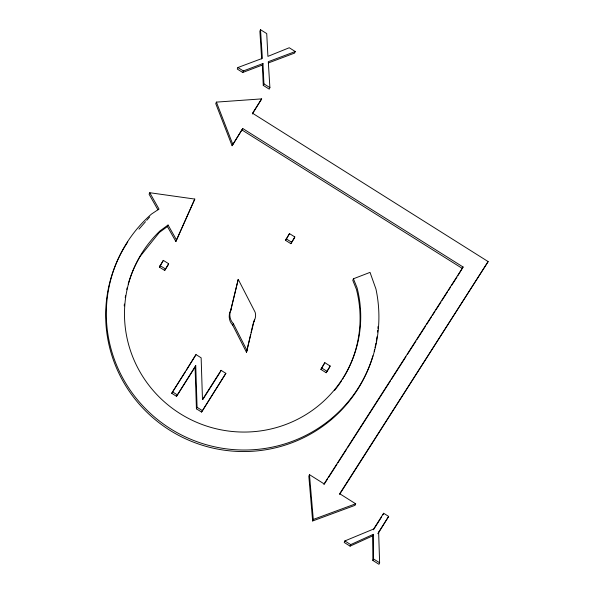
<?xml version="1.0" encoding="UTF-8"?>
<svg xmlns="http://www.w3.org/2000/svg" width="594" height="594" viewBox="0 0 594 594"><rect width="100%" height="100%" fill="white"/><g stroke="black" fill="none" stroke-linecap="round" stroke-linejoin="round"><path stroke-width="0.89" d="M372.676 535.855L372.876 560.469L378.972 564.3L379.618 562.77L378.638 532.165L388.654 516.416L383.642 513.268L373.626 529.016L344.869 540.934L344.23 542.463L350.074 546.138L372.676 535.855L373.322 534.325L350.712 544.609L350.074 546.138M373.322 534.325L373.515 558.939L372.876 560.469M253.987 321.243L246.495 352.294L232.677 325.111C228.89 321.339 228.126 315.043 230.732 310.41L238.224 279.366L255.123 312.206A10.93 10.744 22.8 0 1 254.559 319.943L253.348 322.772L253.913 321.473A10.93 10.744 22.8 0 0 254.678 319.32M230.732 310.41L238.224 279.366M246.495 352.294L250.646 334.4M251.062 332.61L253.141 323.663M175.883 241.498L176.529 239.961L168.057 225.029L167.411 226.559L175.883 241.498L194.787 199.072L149.74 192.723L149.094 194.253L157.922 209.816M252.361 113.989L261.672 98.886L216.402 102.116L215.756 103.646L232.098 145.73L242.746 128.527L463.105 267.01L457.959 275.564M268.488 62.905L294.624 53.066L295.27 51.537L289.248 47.75L267.909 56.378L266.728 33.598L260.521 29.7L262.37 58.368L237.912 67.523L237.273 69.053L242.723 72.483L262.318 65.058L262.964 63.528L243.369 70.946L242.723 72.483M159.385 267.114L163.335 260.387L168.629 263.714L167.991 265.243L164.679 270.441L159.385 267.114L163.335 260.387M260.521 29.7L259.882 31.23L261.672 58.969M164.679 270.441L168.629 263.714M232.098 145.73L242.746 128.527M295.27 51.537L268.288 61.694L269.891 87.615L269.253 89.145L263.276 85.395L263.922 83.865L262.964 63.528M195.084 367.137L176.522 396.317L171.718 393.295L195.998 354.596L201.143 357.826L202.472 399.547L221.05 370.337L225.861 373.359L201.574 412.058L196.428 408.828L195.084 367.137L195.73 365.6L197.074 407.298L196.428 408.828M176.522 396.317L195.73 365.6M195.998 354.596L186.494 370.062M232.677 325.111L233.316 323.574C229.536 319.81 228.772 313.513 231.37 308.88M201.574 412.058L225.861 373.359M220.411 371.866L221.05 370.337M285.543 240.347L289.493 233.613L294.795 236.947L294.156 238.476L290.845 243.674L285.543 240.347L289.493 233.613M290.845 243.674L294.795 236.947M149.74 192.723L159.006 209.066L151.492 214.07A136.642 134.348 22.8 0 0 200.371 442.879A136.642 134.348 22.8 0 0 375.95 289.026L370.025 272.379L353.423 278.779L352.777 280.309L356.385 289.211A118.421 116.439 22.8 0 1 344.097 376.722M320.886 369.409L324.829 362.682L330.13 366.008L329.492 367.538L326.18 372.735L320.886 369.409L324.829 362.682M326.18 372.735L330.13 366.008M463.105 267.01L324.086 483.872L309.474 474.658L308.835 476.188L312.644 520.968L355.041 505.331L355.68 503.801L339.701 493.718L488.142 261.583L252.524 113.216L261.672 98.886M312.644 520.968L313.29 519.438L309.474 474.658M488.142 261.583L339.553 494.468M382.996 514.798L383.642 513.268M378.638 532.165L377.999 533.694L388.654 516.416M176.529 239.961L194.787 199.072M171.718 393.295L185.506 371.614M202.806 399.539L219.921 372.638M373.455 529.796L381.563 517.047M323.945 484.622L327.442 479.165M328.445 477.606L336.947 464.345M337.949 462.785L346.451 449.524M347.445 447.958L390.451 380.873M391.453 379.314L405.954 356.69M407.454 354.351L415.956 341.09M416.958 339.53L425.46 326.269M426.455 324.71L431.459 316.906M432.462 315.347L434.957 311.449M435.959 309.89L440.963 302.086M441.958 300.527L447.46 291.944M448.463 290.384L450.46 287.266M451.462 285.707L456.964 277.123M138.996 229.15L145.515 221.696M146.703 220.337L149.666 216.951M168.057 225.029L159.972 230.925A118.421 116.439 22.8 0 0 210.818 427.368A118.421 116.439 22.8 0 0 357.024 287.682L353.423 278.779M167.411 226.559L159.333 232.454L140.295 256.207A118.421 116.439 22.8 0 0 128.193 284.088M313.29 519.438L355.68 503.801M237.912 67.523L243.369 70.946M263.922 83.865L269.891 87.615M242.107 130.056L462.451 268.518M286.189 238.81L291.491 242.144M160.024 265.585L165.325 268.911M321.525 367.879L326.826 371.205M172.357 391.765L177.168 394.787M197.074 407.298L202.22 410.528M344.869 540.934L350.712 544.609M373.515 558.939L379.618 562.77M233.316 323.574L247.141 350.757M216.402 102.116L232.737 144.201M263.276 85.395L262.318 65.058M372.921 355.747A136.642 134.348 22.8 0 1 185.283 438.669A136.642 134.348 22.8 0 1 127.717 242.04M378.014 326.566A136.642 134.348 22.8 0 1 377.888 328.4M377.739 330.234A136.642 134.348 22.8 0 1 377.561 332.076M377.004 336.687A136.642 134.348 22.8 0 1 376.292 341.283M375.957 343.117A136.642 134.348 22.8 0 1 375.014 347.676M374.591 349.487A136.642 134.348 22.8 0 1 374.146 351.292M343.622 377.509A118.421 116.439 22.8 0 1 342.664 379.069M341.684 380.62A118.421 116.439 22.8 0 1 334.615 390.369M124.228 305.917A118.421 116.439 22.8 0 1 124.398 304.069M125.223 297.609A118.421 116.439 22.8 0 1 125.527 295.775M126.819 289.419A118.421 116.439 22.8 0 1 127.25 287.63"/></g></svg>
